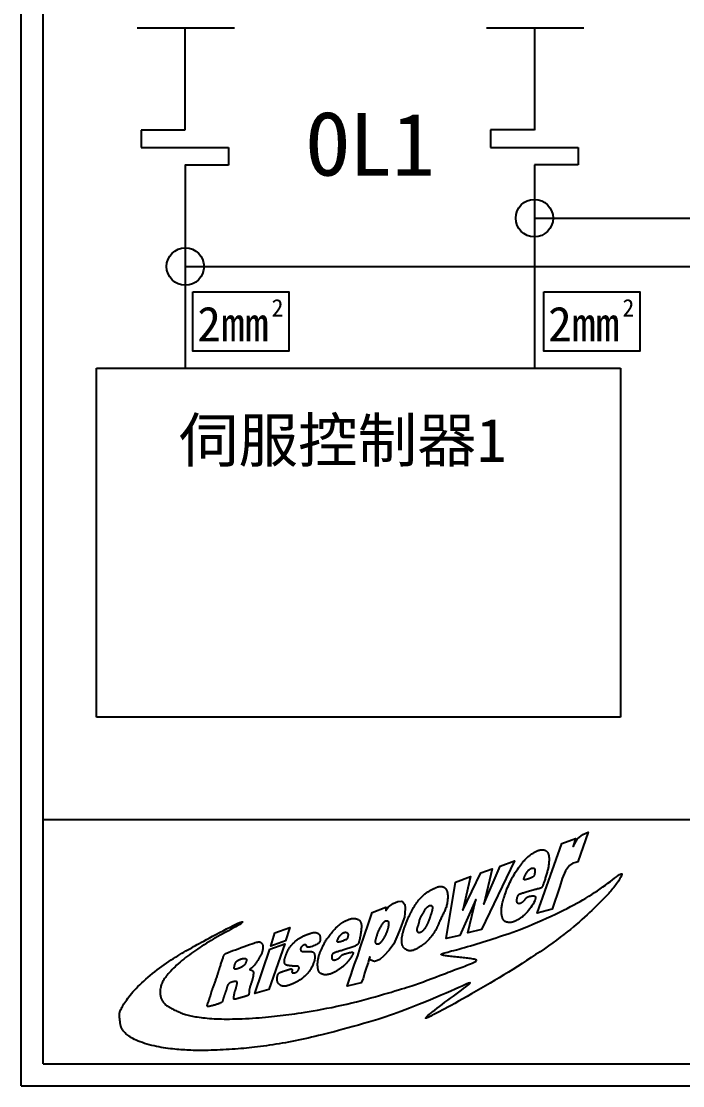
# Model space of a CAD drawing. Extents: x 10 to 297, y 3 to 207.
# Drawn here: x 10 to 47.9, y 3 to 64 of the extents above; entities that cross this region are included whole.
import ezdxf

# ---------------------------------------------------------------- set-up
doc = ezdxf.new("R2010")
doc.units = 0
doc.layers.get('0').update_dxf_attribs({"linetype": 'CONTINUOUS'})
for name, color, linetype in [('圖框層', 7, 'CONTINUOUS'), ('標尺寸層', 3, 'CONTINUOUS'), ('輪廓線層', 7, 'CONTINUOUS')]:
    doc.layers.add(name, color=color, linetype=linetype)
doc.styles.add('CNS', font='romanc.shx', dxfattribs={"bigfont": 'chineset.shx'})
doc.styles.add('STSL', font='KAIU.TTF')

msp = doc.modelspace()

# ---------------------------------------------------------------- linework, layer by layer
for p, q in [((19.371, 63.606), (19.371, 57.745)), ((39.371, 63.606), (39.371, 57.745)), ((19.372, 55.745), (19.376, 44.115)), ((39.372, 55.752), (39.376, 44.115))]:
    msp.add_line(p, q)
for centre in [(39.374, 52.701), (19.389, 49.93)]:
    msp.add_circle(centre, 1.071)
at = {"layer": '圖框層', "color": 7}
for p, q in [((10, 3), (10, 206.969)), ((11.25, 4.25), (11.25, 205.719)), ((11.25, 18.25), (295.75, 18.25)), ((11.25, 4.25), (295.75, 4.25)), ((10, 3), (297, 3))]:
    msp.add_line(p, q, dxfattribs=at)
at = {"layer": '標尺寸層', "color": 7}
for p, q in [((16.642, 63.606), (22.21, 63.606)), ((19.371, 63.606), (19.371, 57.745)), ((36.642, 63.606), (42.21, 63.606)), ((19.371, 57.745), (16.871, 57.745)), ((16.871, 57.745), (16.871, 56.745)), ((39.371, 57.752), (36.871, 57.752)), ((36.871, 57.752), (36.871, 56.752)), ((16.871, 56.745), (21.871, 56.745)), ((21.871, 56.745), (21.871, 55.745)), ((36.871, 56.752), (41.871, 56.752)), ((41.871, 56.752), (41.871, 55.752)), ((21.871, 55.745), (19.371, 55.745)), ((41.871, 55.752), (39.371, 55.752)), ((39.374, 52.701), (108.589, 52.701)), ((19.374, 49.93), (88.277, 49.93)), ((14.312, 44.115), (44.312, 44.115)), ((14.312, 24.115), (14.312, 44.115)), ((44.312, 44.115), (44.312, 24.115)), ((44.312, 24.115), (14.312, 24.115))]:
    msp.add_line(p, q, dxfattribs=at)
for points in [[(19.828, 48.482), (25.321, 48.482), (25.321, 45.083), (19.828, 45.083)], [(39.913, 48.482), (45.405, 48.482), (45.405, 45.083), (39.913, 45.083)]]:
    msp.add_lwpolyline(points, close=True, dxfattribs=at)
at = {"layer": '輪廓線層', "color": 116}
for points in [[(41.158, 15.302), (40.971, 14.869), (40.823, 14.406), (40.389, 13.106), (39.531, 12.879), (40.941, 16.868), (41.73, 17.154), (41.601, 16.701), (41.848, 17.134), (42.144, 17.39), (42.459, 17.528), (41.868, 15.834), (41.739, 15.785), (41.582, 15.755), (41.375, 15.617)], [(39.949, 14.733), (39.934, 14.685), (39.919, 14.64), (39.905, 14.597), (39.892, 14.558), (39.88, 14.522), (39.867, 14.488), (39.855, 14.459), (39.844, 14.432), (39.832, 14.408), (39.82, 14.388), (39.807, 14.37), (39.793, 14.354), (39.778, 14.341), (39.761, 14.329), (39.742, 14.319), (39.72, 14.31), (39.695, 14.302), (39.666, 14.294), (39.635, 14.286), (39.599, 14.278), (39.56, 14.27), (39.516, 14.26), (39.468, 14.249), (39.415, 14.236), (39.357, 14.22), (39.295, 14.203), (39.231, 14.185), (39.165, 14.166), (39.098, 14.146), (39.032, 14.126), (38.968, 14.107), (38.907, 14.088), (38.849, 14.071), (38.796, 14.055), (38.746, 14.04), (38.701, 14.026), (38.659, 14.014), (38.622, 14.002), (38.588, 13.991), (38.559, 13.98), (38.533, 13.971), (38.51, 13.961), (38.491, 13.952), (38.474, 13.941), (38.46, 13.93), (38.447, 13.918), (38.435, 13.903), (38.424, 13.887), (38.414, 13.868), (38.404, 13.847), (38.395, 13.824), (38.386, 13.8), (38.378, 13.776), (38.371, 13.751), (38.365, 13.726), (38.36, 13.701), (38.356, 13.678), (38.353, 13.655), (38.351, 13.634), (38.351, 13.613), (38.351, 13.594), (38.353, 13.576), (38.355, 13.558), (38.359, 13.542), (38.364, 13.527), (38.37, 13.513), (38.377, 13.5), (38.385, 13.489), (38.395, 13.478), (38.406, 13.469), (38.418, 13.462), (38.431, 13.456), (38.446, 13.452), (38.463, 13.449), (38.48, 13.448), (38.498, 13.448), (38.517, 13.449), (38.536, 13.453), (38.556, 13.457), (38.575, 13.463), (38.595, 13.47), (38.615, 13.479), (38.634, 13.489), (38.654, 13.5), (38.673, 13.512), (38.692, 13.526), (38.711, 13.541), (38.731, 13.557), (38.75, 13.574), (38.769, 13.592), (38.787, 13.61), (38.805, 13.629), (38.822, 13.649), (38.838, 13.668), (38.853, 13.687), (38.866, 13.705), (38.879, 13.723), (38.891, 13.74), (38.905, 13.756), (38.922, 13.772), (38.943, 13.788), (38.97, 13.804), (39.005, 13.82), (39.049, 13.837), (39.102, 13.853), (39.163, 13.868), (39.225, 13.878), (39.287, 13.883), (39.344, 13.879), (39.392, 13.865), (39.427, 13.839), (39.446, 13.797), (39.445, 13.739), (39.427, 13.668), (39.394, 13.586), (39.349, 13.496), (39.295, 13.402), (39.234, 13.306), (39.17, 13.213), (39.105, 13.124), (39.041, 13.043), (38.98, 12.97), (38.92, 12.904), (38.864, 12.844), (38.809, 12.791), (38.757, 12.743), (38.708, 12.7), (38.661, 12.663), (38.617, 12.629), (38.576, 12.6), (38.537, 12.573), (38.501, 12.55), (38.466, 12.529), (38.433, 12.51), (38.401, 12.493), (38.371, 12.477), (38.342, 12.462), (38.313, 12.448), (38.286, 12.434), (38.259, 12.421), (38.234, 12.41), (38.208, 12.399), (38.184, 12.389), (38.16, 12.38), (38.136, 12.373), (38.113, 12.366), (38.09, 12.36), (38.066, 12.356), (38.042, 12.352), (38.017, 12.35), (37.991, 12.349), (37.964, 12.349), (37.935, 12.35), (37.906, 12.353), (37.875, 12.356), (37.845, 12.361), (37.815, 12.367), (37.785, 12.374), (37.757, 12.383), (37.731, 12.392), (37.707, 12.404), (37.685, 12.417), (37.665, 12.431), (37.646, 12.447), (37.629, 12.466), (37.613, 12.487), (37.598, 12.51), (37.584, 12.536), (37.57, 12.564), (37.557, 12.595), (37.545, 12.628), (37.533, 12.664), (37.523, 12.701), (37.513, 12.74), (37.505, 12.781), (37.498, 12.822), (37.492, 12.865), (37.488, 12.909), (37.486, 12.954), (37.485, 13), (37.485, 13.048), (37.487, 13.097), (37.491, 13.147), (37.497, 13.199), (37.504, 13.253), (37.513, 13.309), (37.524, 13.367), (37.537, 13.428), (37.552, 13.492), (37.57, 13.561), (37.59, 13.633), (37.613, 13.71), (37.638, 13.792), (37.666, 13.879), (37.697, 13.969), (37.73, 14.062), (37.765, 14.157), (37.802, 14.254), (37.842, 14.353), (37.883, 14.451), (37.926, 14.55), (37.971, 14.648), (38.018, 14.745), (38.067, 14.842), (38.118, 14.938), (38.171, 15.032), (38.226, 15.125), (38.282, 15.217), (38.341, 15.307), (38.401, 15.395), (38.461, 15.479), (38.521, 15.56), (38.58, 15.638), (38.637, 15.71), (38.691, 15.777), (38.741, 15.838), (38.788, 15.892), (38.831, 15.941), (38.871, 15.985), (38.909, 16.025), (38.946, 16.061), (38.982, 16.094), (39.019, 16.126), (39.056, 16.157), (39.095, 16.187), (39.135, 16.217), (39.176, 16.247), (39.218, 16.275), (39.259, 16.303), (39.301, 16.329), (39.342, 16.354), (39.383, 16.378), (39.422, 16.399), (39.461, 16.419), (39.498, 16.437), (39.534, 16.454), (39.57, 16.468), (39.604, 16.481), (39.638, 16.491), (39.671, 16.5), (39.703, 16.507), (39.734, 16.513), (39.765, 16.516), (39.795, 16.518), (39.823, 16.519), (39.851, 16.518), (39.878, 16.516), (39.903, 16.512), (39.927, 16.508), (39.95, 16.502), (39.973, 16.495), (39.994, 16.486), (40.014, 16.476), (40.033, 16.465), (40.051, 16.451), (40.069, 16.436), (40.086, 16.419), (40.103, 16.401), (40.118, 16.38), (40.133, 16.358), (40.146, 16.335), (40.159, 16.309), (40.17, 16.283), (40.18, 16.254), (40.188, 16.225), (40.195, 16.194), (40.201, 16.161), (40.205, 16.127), (40.209, 16.092), (40.211, 16.054), (40.213, 16.014), (40.213, 15.973), (40.213, 15.929), (40.211, 15.884), (40.209, 15.837), (40.206, 15.789), (40.202, 15.74), (40.196, 15.69), (40.19, 15.64), (40.183, 15.59), (40.174, 15.54), (40.164, 15.49), (40.154, 15.439), (40.142, 15.388), (40.129, 15.337), (40.115, 15.284), (40.101, 15.231), (40.085, 15.176), (40.069, 15.12), (40.052, 15.063), (40.034, 15.006), (40.017, 14.949), (39.999, 14.893), (39.982, 14.837), (39.965, 14.784)], [(35.112, 11.613), (34.331, 11.442), (34.855, 14.67), (35.722, 14.98), (35.272, 13.056), (36.299, 15.204), (36.962, 15.418), (36.481, 13.398), (37.422, 15.579), (38.235, 15.878), (36.353, 11.955), (35.572, 11.763), (36.021, 13.665)], [(39.279, 14.949), (39.258, 14.938), (39.236, 14.927), (39.212, 14.917), (39.187, 14.907), (39.161, 14.897), (39.135, 14.887), (39.108, 14.877), (39.082, 14.868), (39.056, 14.858), (39.031, 14.849), (39.007, 14.841), (38.983, 14.832), (38.96, 14.824), (38.937, 14.817), (38.914, 14.811), (38.892, 14.806), (38.871, 14.802), (38.85, 14.8), (38.831, 14.799), (38.814, 14.801), (38.799, 14.805), (38.787, 14.812), (38.778, 14.822), (38.773, 14.835), (38.772, 14.852), (38.774, 14.873), (38.78, 14.896), (38.789, 14.922), (38.8, 14.95), (38.812, 14.979), (38.826, 15.008), (38.841, 15.038), (38.856, 15.068), (38.871, 15.098), (38.887, 15.127), (38.903, 15.156), (38.92, 15.184), (38.938, 15.212), (38.957, 15.239), (38.977, 15.265), (38.998, 15.291), (39.019, 15.315), (39.042, 15.339), (39.064, 15.361), (39.087, 15.381), (39.11, 15.399), (39.132, 15.416), (39.154, 15.43), (39.175, 15.442), (39.195, 15.452), (39.214, 15.459), (39.233, 15.465), (39.251, 15.469), (39.268, 15.471), (39.284, 15.471), (39.3, 15.471), (39.315, 15.469), (39.328, 15.465), (39.341, 15.461), (39.353, 15.456), (39.364, 15.449), (39.373, 15.442), (39.381, 15.434), (39.388, 15.425), (39.393, 15.415), (39.397, 15.404), (39.4, 15.392), (39.402, 15.378), (39.402, 15.363), (39.402, 15.345), (39.402, 15.325), (39.4, 15.302), (39.399, 15.277), (39.397, 15.25), (39.394, 15.221), (39.391, 15.191), (39.388, 15.162), (39.383, 15.133), (39.378, 15.105), (39.372, 15.079), (39.365, 15.057), (39.358, 15.036), (39.349, 15.018), (39.338, 15.002), (39.326, 14.987), (39.312, 14.973), (39.297, 14.961)], [(32.25, 10.728), (32.218, 10.73), (32.188, 10.734), (32.158, 10.741), (32.13, 10.749), (32.103, 10.759), (32.077, 10.771), (32.052, 10.784), (32.028, 10.798), (32.004, 10.813), (31.982, 10.829), (31.96, 10.846), (31.939, 10.864), (31.919, 10.883), (31.9, 10.902), (31.883, 10.923), (31.867, 10.945), (31.853, 10.967), (31.84, 10.991), (31.828, 11.016), (31.818, 11.041), (31.809, 11.068), (31.802, 11.095), (31.795, 11.124), (31.789, 11.153), (31.785, 11.184), (31.781, 11.215), (31.779, 11.247), (31.778, 11.28), (31.777, 11.314), (31.778, 11.349), (31.78, 11.384), (31.783, 11.421), (31.788, 11.457), (31.793, 11.495), (31.8, 11.533), (31.807, 11.572), (31.815, 11.611), (31.824, 11.652), (31.833, 11.692), (31.843, 11.733), (31.853, 11.775), (31.864, 11.817), (31.875, 11.859), (31.886, 11.901), (31.898, 11.942), (31.91, 11.983), (31.922, 12.022), (31.935, 12.06), (31.948, 12.097), (31.962, 12.132), (31.975, 12.168), (31.99, 12.203), (32.005, 12.24), (32.021, 12.278), (32.037, 12.318), (32.055, 12.361), (32.073, 12.407), (32.093, 12.457), (32.114, 12.511), (32.137, 12.567), (32.162, 12.628), (32.19, 12.691), (32.22, 12.758), (32.254, 12.827), (32.29, 12.9), (32.33, 12.975), (32.372, 13.052), (32.416, 13.129), (32.462, 13.207), (32.509, 13.283), (32.557, 13.357), (32.605, 13.428), (32.653, 13.496), (32.701, 13.56), (32.749, 13.621), (32.797, 13.679), (32.844, 13.733), (32.89, 13.783), (32.935, 13.83), (32.979, 13.874), (33.021, 13.915), (33.063, 13.952), (33.104, 13.987), (33.145, 14.019), (33.185, 14.049), (33.225, 14.078), (33.265, 14.104), (33.306, 14.13), (33.348, 14.154), (33.389, 14.177), (33.431, 14.199), (33.471, 14.22), (33.51, 14.239), (33.548, 14.258), (33.583, 14.275), (33.615, 14.291), (33.644, 14.306), (33.671, 14.319), (33.695, 14.331), (33.718, 14.343), (33.74, 14.353), (33.762, 14.363), (33.785, 14.371), (33.808, 14.379), (33.833, 14.387), (33.859, 14.394), (33.885, 14.4), (33.913, 14.405), (33.941, 14.409), (33.969, 14.412), (33.997, 14.414), (34.024, 14.414), (34.051, 14.413), (34.077, 14.411), (34.102, 14.406), (34.126, 14.4), (34.15, 14.392), (34.174, 14.381), (34.197, 14.369), (34.22, 14.353), (34.243, 14.335), (34.266, 14.315), (34.287, 14.291), (34.308, 14.265), (34.327, 14.237), (34.345, 14.205), (34.361, 14.171), (34.375, 14.134), (34.387, 14.094), (34.396, 14.051), (34.403, 14.006), (34.409, 13.958), (34.412, 13.908), (34.413, 13.856), (34.413, 13.802), (34.411, 13.745), (34.408, 13.687), (34.402, 13.627), (34.395, 13.566), (34.387, 13.505), (34.376, 13.444), (34.364, 13.383), (34.349, 13.322), (34.333, 13.263), (34.314, 13.206), (34.293, 13.149), (34.271, 13.094), (34.248, 13.04), (34.224, 12.987), (34.199, 12.934), (34.173, 12.881), (34.148, 12.829), (34.122, 12.776), (34.097, 12.723), (34.072, 12.669), (34.046, 12.614), (34.02, 12.558), (33.994, 12.5), (33.967, 12.44), (33.94, 12.378), (33.911, 12.314), (33.882, 12.247), (33.851, 12.179), (33.818, 12.109), (33.783, 12.038), (33.746, 11.966), (33.706, 11.893), (33.663, 11.82), (33.618, 11.747), (33.569, 11.675), (33.518, 11.603), (33.465, 11.534), (33.41, 11.466), (33.355, 11.402), (33.299, 11.341), (33.243, 11.285), (33.187, 11.233), (33.132, 11.186), (33.078, 11.142), (33.025, 11.103), (32.974, 11.066), (32.925, 11.033), (32.878, 11.001), (32.833, 10.972), (32.791, 10.944), (32.751, 10.918), (32.713, 10.893), (32.677, 10.87), (32.641, 10.849), (32.606, 10.829), (32.571, 10.811), (32.536, 10.794), (32.5, 10.779), (32.464, 10.765), (32.427, 10.754), (32.39, 10.744), (32.354, 10.737), (32.318, 10.731), (32.284, 10.728)], [(31.328, 11.136), (31.061, 10.757), (30.746, 10.445), (30.524, 10.238), (30.399, 10.168), (30.222, 10.119), (30.098, 10.157), (29.974, 10.202), (29.959, 10.326), (29.944, 10.386), (29.891, 10.232), (29.861, 10.041), (29.756, 9.785), (29.643, 9.44), (29.564, 9.128), (29.495, 8.982), (29.45, 8.885), (29.138, 8.817), (28.657, 8.712), (28.766, 9.039), (28.905, 9.426), (28.935, 9.553), (29.075, 9.954), (29.263, 10.45), (29.398, 10.897), (29.654, 11.618), (29.884, 12.29), (30.095, 12.927), (30.862, 13.235), (30.862, 13.036), (30.994, 13.224), (31.284, 13.438), (31.547, 13.554), (31.757, 13.569), (31.866, 13.491), (31.96, 13.382), (31.972, 13.164), (31.96, 12.886), (31.934, 12.664), (31.844, 12.409), (31.742, 12.134), (31.644, 11.898), (31.501, 11.523)], [(32.957, 12.795), (32.978, 12.832), (32.998, 12.869), (33.019, 12.907), (33.039, 12.945), (33.06, 12.983), (33.08, 13.02), (33.101, 13.056), (33.123, 13.09), (33.145, 13.123), (33.167, 13.154), (33.19, 13.183), (33.213, 13.21), (33.236, 13.234), (33.26, 13.256), (33.284, 13.275), (33.307, 13.291), (33.331, 13.303), (33.355, 13.313), (33.378, 13.32), (33.401, 13.324), (33.422, 13.325), (33.442, 13.324), (33.46, 13.321), (33.477, 13.315), (33.491, 13.307), (33.503, 13.297), (33.513, 13.286), (33.522, 13.272), (33.528, 13.257), (33.533, 13.24), (33.536, 13.222), (33.538, 13.202), (33.538, 13.181), (33.537, 13.159), (33.535, 13.135), (33.531, 13.11), (33.527, 13.084), (33.521, 13.057), (33.514, 13.029), (33.506, 12.999), (33.498, 12.969), (33.488, 12.938), (33.478, 12.905), (33.467, 12.873), (33.456, 12.84), (33.445, 12.807), (33.434, 12.773), (33.424, 12.74), (33.413, 12.707), (33.403, 12.675), (33.393, 12.643), (33.383, 12.61), (33.373, 12.579), (33.362, 12.547), (33.351, 12.515), (33.339, 12.483), (33.327, 12.451), (33.314, 12.42), (33.3, 12.388), (33.286, 12.357), (33.272, 12.327), (33.257, 12.296), (33.243, 12.267), (33.228, 12.238), (33.214, 12.209), (33.2, 12.182), (33.186, 12.155), (33.172, 12.129), (33.158, 12.104), (33.145, 12.081), (33.131, 12.058), (33.117, 12.036), (33.104, 12.016), (33.09, 11.996), (33.076, 11.977), (33.062, 11.959), (33.048, 11.942), (33.034, 11.925), (33.019, 11.909), (33.004, 11.893), (32.989, 11.877), (32.974, 11.862), (32.958, 11.847), (32.941, 11.833), (32.925, 11.82), (32.908, 11.808), (32.89, 11.797), (32.873, 11.787), (32.855, 11.779), (32.837, 11.773), (32.82, 11.768), (32.802, 11.765), (32.786, 11.764), (32.77, 11.764), (32.755, 11.767), (32.741, 11.771), (32.729, 11.777), (32.718, 11.785), (32.708, 11.795), (32.699, 11.806), (32.691, 11.819), (32.685, 11.833), (32.679, 11.848), (32.674, 11.864), (32.67, 11.88), (32.667, 11.898), (32.665, 11.917), (32.664, 11.937), (32.665, 11.959), (32.667, 11.982), (32.672, 12.008), (32.678, 12.035), (32.687, 12.064), (32.697, 12.095), (32.708, 12.127), (32.721, 12.16), (32.733, 12.194), (32.745, 12.227), (32.755, 12.26), (32.765, 12.293), (32.772, 12.324), (32.778, 12.354), (32.783, 12.383), (32.788, 12.412), (32.793, 12.441), (32.799, 12.47), (32.806, 12.499), (32.816, 12.528), (32.828, 12.559), (32.842, 12.59), (32.859, 12.622), (32.877, 12.655), (32.896, 12.688), (32.916, 12.723), (32.937, 12.758)], [(27.771, 10.367), (27.772, 10.349), (27.772, 10.332), (27.774, 10.316), (27.776, 10.3), (27.78, 10.286), (27.784, 10.273), (27.79, 10.26), (27.797, 10.249), (27.805, 10.239), (27.816, 10.229), (27.827, 10.221), (27.84, 10.214), (27.854, 10.208), (27.869, 10.204), (27.885, 10.201), (27.903, 10.2), (27.921, 10.2), (27.94, 10.202), (27.96, 10.206), (27.981, 10.211), (28.002, 10.217), (28.023, 10.224), (28.045, 10.232), (28.067, 10.242), (28.088, 10.252), (28.11, 10.264), (28.131, 10.276), (28.152, 10.289), (28.173, 10.303), (28.192, 10.317), (28.211, 10.332), (28.228, 10.348), (28.245, 10.364), (28.26, 10.38), (28.274, 10.396), (28.288, 10.411), (28.3, 10.426), (28.312, 10.441), (28.323, 10.454), (28.333, 10.466), (28.343, 10.477), (28.354, 10.486), (28.366, 10.496), (28.382, 10.504), (28.402, 10.514), (28.428, 10.524), (28.46, 10.535), (28.501, 10.549), (28.55, 10.564), (28.605, 10.581), (28.665, 10.598), (28.727, 10.614), (28.787, 10.628), (28.844, 10.64), (28.895, 10.648), (28.937, 10.651), (28.968, 10.649), (28.989, 10.641), (29.001, 10.629), (29.006, 10.614), (29.005, 10.595), (28.998, 10.573), (28.988, 10.55), (28.975, 10.526), (28.961, 10.5), (28.946, 10.475), (28.93, 10.449), (28.913, 10.423), (28.896, 10.396), (28.878, 10.37), (28.86, 10.343), (28.841, 10.316), (28.823, 10.29), (28.804, 10.263), (28.786, 10.237), (28.767, 10.21), (28.747, 10.183), (28.726, 10.156), (28.705, 10.129), (28.683, 10.101), (28.66, 10.073), (28.636, 10.045), (28.61, 10.016), (28.584, 9.987), (28.556, 9.959), (28.527, 9.93), (28.498, 9.902), (28.467, 9.874), (28.435, 9.846), (28.402, 9.819), (28.368, 9.792), (28.333, 9.765), (28.296, 9.738), (28.259, 9.712), (28.221, 9.685), (28.182, 9.659), (28.142, 9.632), (28.101, 9.606), (28.06, 9.58), (28.019, 9.554), (27.978, 9.53), (27.937, 9.507), (27.898, 9.486), (27.86, 9.467), (27.823, 9.45), (27.787, 9.434), (27.753, 9.421), (27.72, 9.409), (27.688, 9.399), (27.656, 9.39), (27.624, 9.382), (27.593, 9.375), (27.562, 9.369), (27.532, 9.364), (27.501, 9.36), (27.47, 9.357), (27.438, 9.355), (27.407, 9.355), (27.375, 9.356), (27.343, 9.36), (27.311, 9.365), (27.278, 9.372), (27.246, 9.381), (27.215, 9.392), (27.185, 9.405), (27.157, 9.419), (27.131, 9.435), (27.107, 9.452), (27.086, 9.47), (27.068, 9.49), (27.052, 9.511), (27.039, 9.534), (27.027, 9.557), (27.017, 9.581), (27.008, 9.607), (27, 9.633), (26.993, 9.66), (26.987, 9.688), (26.981, 9.717), (26.977, 9.747), (26.973, 9.778), (26.969, 9.81), (26.967, 9.844), (26.965, 9.879), (26.964, 9.916), (26.964, 9.955), (26.965, 9.995), (26.967, 10.036), (26.97, 10.078), (26.975, 10.121), (26.98, 10.166), (26.987, 10.211), (26.996, 10.256), (27.006, 10.302), (27.017, 10.348), (27.029, 10.394), (27.042, 10.44), (27.056, 10.484), (27.07, 10.528), (27.084, 10.571), (27.098, 10.612), (27.113, 10.652), (27.128, 10.691), (27.144, 10.73), (27.16, 10.77), (27.178, 10.81), (27.196, 10.85), (27.215, 10.893), (27.236, 10.937), (27.258, 10.982), (27.281, 11.029), (27.305, 11.076), (27.33, 11.124), (27.355, 11.172), (27.382, 11.22), (27.408, 11.267), (27.436, 11.313), (27.464, 11.359), (27.494, 11.405), (27.525, 11.452), (27.56, 11.5), (27.597, 11.551), (27.637, 11.604), (27.682, 11.66), (27.731, 11.719), (27.783, 11.782), (27.839, 11.846), (27.896, 11.91), (27.956, 11.975), (28.016, 12.037), (28.077, 12.097), (28.136, 12.152), (28.195, 12.204), (28.252, 12.25), (28.308, 12.293), (28.362, 12.331), (28.415, 12.365), (28.465, 12.396), (28.514, 12.424), (28.561, 12.449), (28.606, 12.471), (28.649, 12.491), (28.69, 12.508), (28.729, 12.524), (28.767, 12.537), (28.803, 12.548), (28.839, 12.557), (28.873, 12.565), (28.906, 12.571), (28.938, 12.576), (28.969, 12.579), (28.999, 12.581), (29.029, 12.582), (29.058, 12.581), (29.085, 12.58), (29.112, 12.577), (29.139, 12.573), (29.164, 12.568), (29.188, 12.562), (29.212, 12.555), (29.234, 12.548), (29.256, 12.54), (29.276, 12.531), (29.295, 12.522), (29.313, 12.513), (29.329, 12.503), (29.344, 12.492), (29.359, 12.48), (29.372, 12.467), (29.385, 12.452), (29.397, 12.436), (29.408, 12.417), (29.418, 12.397), (29.428, 12.374), (29.437, 12.349), (29.446, 12.323), (29.453, 12.296), (29.459, 12.267), (29.464, 12.238), (29.468, 12.208), (29.471, 12.178), (29.472, 12.147), (29.472, 12.116), (29.47, 12.084), (29.468, 12.05), (29.465, 12.016), (29.462, 11.98), (29.458, 11.943), (29.453, 11.905), (29.448, 11.865), (29.443, 11.824), (29.437, 11.782), (29.431, 11.74), (29.425, 11.698), (29.418, 11.656), (29.411, 11.614), (29.404, 11.574), (29.397, 11.534), (29.389, 11.495), (29.381, 11.457), (29.373, 11.419), (29.365, 11.382), (29.356, 11.346), (29.347, 11.31), (29.338, 11.274), (29.327, 11.24), (29.315, 11.205), (29.299, 11.172), (29.281, 11.14), (29.257, 11.109), (29.229, 11.08), (29.195, 11.052), (29.154, 11.026), (29.108, 11.001), (29.056, 10.978), (29.001, 10.956), (28.943, 10.935), (28.883, 10.914), (28.822, 10.895), (28.761, 10.875), (28.701, 10.856), (28.642, 10.837), (28.584, 10.819), (28.527, 10.801), (28.47, 10.783), (28.415, 10.766), (28.362, 10.75), (28.309, 10.734), (28.257, 10.718), (28.207, 10.703), (28.158, 10.689), (28.112, 10.676), (28.068, 10.662), (28.027, 10.65), (27.989, 10.637), (27.955, 10.625), (27.925, 10.614), (27.898, 10.602), (27.875, 10.591), (27.855, 10.579), (27.837, 10.566), (27.823, 10.552), (27.81, 10.538), (27.8, 10.522), (27.792, 10.505), (27.786, 10.486), (27.78, 10.467), (27.777, 10.447), (27.774, 10.427), (27.772, 10.406), (27.772, 10.387)], [(30.92, 12.453), (30.934, 12.453), (30.947, 12.451), (30.959, 12.448), (30.97, 12.443), (30.98, 12.436), (30.988, 12.428), (30.996, 12.419), (31.002, 12.408), (31.008, 12.397), (31.013, 12.383), (31.017, 12.369), (31.02, 12.354), (31.022, 12.337), (31.024, 12.32), (31.025, 12.302), (31.025, 12.283), (31.025, 12.263), (31.024, 12.242), (31.022, 12.221), (31.02, 12.198), (31.017, 12.175), (31.014, 12.151), (31.01, 12.126), (31.006, 12.1), (31.001, 12.074), (30.995, 12.046), (30.989, 12.018), (30.982, 11.988), (30.974, 11.959), (30.965, 11.928), (30.955, 11.897), (30.944, 11.866), (30.932, 11.834), (30.919, 11.802), (30.905, 11.769), (30.891, 11.737), (30.876, 11.704), (30.86, 11.672), (30.844, 11.64), (30.829, 11.608), (30.813, 11.576), (30.797, 11.545), (30.782, 11.515), (30.766, 11.486), (30.751, 11.457), (30.736, 11.43), (30.722, 11.405), (30.707, 11.38), (30.693, 11.358), (30.679, 11.336), (30.665, 11.317), (30.652, 11.298), (30.638, 11.28), (30.625, 11.263), (30.611, 11.247), (30.598, 11.231), (30.585, 11.215), (30.571, 11.2), (30.558, 11.186), (30.544, 11.172), (30.53, 11.159), (30.516, 11.147), (30.502, 11.136), (30.488, 11.127), (30.474, 11.119), (30.46, 11.112), (30.446, 11.107), (30.432, 11.104), (30.418, 11.101), (30.404, 11.101), (30.39, 11.101), (30.377, 11.103), (30.364, 11.106), (30.351, 11.111), (30.34, 11.117), (30.328, 11.125), (30.318, 11.134), (30.309, 11.145), (30.301, 11.158), (30.294, 11.173), (30.289, 11.19), (30.285, 11.208), (30.282, 11.228), (30.281, 11.249), (30.281, 11.272), (30.282, 11.295), (30.285, 11.319), (30.289, 11.343), (30.294, 11.368), (30.3, 11.393), (30.307, 11.419), (30.314, 11.444), (30.322, 11.47), (30.331, 11.496), (30.34, 11.522), (30.348, 11.548), (30.356, 11.575), (30.365, 11.601), (30.373, 11.628), (30.381, 11.655), (30.39, 11.682), (30.399, 11.71), (30.409, 11.738), (30.419, 11.767), (30.431, 11.796), (30.443, 11.825), (30.455, 11.855), (30.469, 11.886), (30.483, 11.916), (30.498, 11.947), (30.513, 11.977), (30.529, 12.008), (30.545, 12.038), (30.561, 12.068), (30.578, 12.098), (30.595, 12.127), (30.612, 12.156), (30.628, 12.184), (30.645, 12.211), (30.661, 12.237), (30.676, 12.262), (30.691, 12.285), (30.706, 12.307), (30.721, 12.328), (30.736, 12.348), (30.752, 12.365), (30.767, 12.382), (30.784, 12.397), (30.801, 12.41), (30.818, 12.421), (30.836, 12.43), (30.854, 12.438), (30.871, 12.445), (30.888, 12.449), (30.905, 12.452)], [(24.517, 11.763), (25.377, 12.066), (25.123, 11.294), (24.282, 11.001)], [(26.048, 10.962), (26.037, 10.948), (26.028, 10.935), (26.019, 10.921), (26.011, 10.907), (26.004, 10.893), (25.998, 10.88), (25.993, 10.866), (25.989, 10.852), (25.986, 10.839), (25.985, 10.826), (25.984, 10.813), (25.985, 10.8), (25.987, 10.788), (25.99, 10.776), (25.994, 10.764), (25.999, 10.753), (26.005, 10.742), (26.012, 10.732), (26.021, 10.723), (26.033, 10.715), (26.047, 10.708), (26.065, 10.702), (26.086, 10.697), (26.111, 10.693), (26.141, 10.691), (26.175, 10.69), (26.212, 10.69), (26.252, 10.69), (26.292, 10.691), (26.334, 10.693), (26.375, 10.694), (26.416, 10.694), (26.455, 10.694), (26.492, 10.693), (26.527, 10.691), (26.56, 10.689), (26.591, 10.685), (26.619, 10.681), (26.644, 10.676), (26.666, 10.67), (26.686, 10.663), (26.703, 10.655), (26.717, 10.646), (26.729, 10.636), (26.74, 10.625), (26.749, 10.613), (26.756, 10.599), (26.763, 10.584), (26.77, 10.568), (26.776, 10.551), (26.781, 10.533), (26.786, 10.515), (26.79, 10.495), (26.793, 10.476), (26.796, 10.456), (26.798, 10.437), (26.8, 10.417), (26.801, 10.399), (26.802, 10.38), (26.802, 10.362), (26.801, 10.345), (26.801, 10.329), (26.8, 10.314), (26.799, 10.3), (26.799, 10.287), (26.798, 10.274), (26.796, 10.262), (26.794, 10.248), (26.791, 10.233), (26.787, 10.216), (26.782, 10.196), (26.776, 10.172), (26.767, 10.144), (26.757, 10.113), (26.746, 10.078), (26.733, 10.041), (26.718, 10.001), (26.702, 9.96), (26.685, 9.917), (26.666, 9.874), (26.645, 9.83), (26.624, 9.786), (26.601, 9.743), (26.576, 9.699), (26.55, 9.656), (26.522, 9.613), (26.493, 9.57), (26.462, 9.529), (26.429, 9.488), (26.395, 9.448), (26.359, 9.409), (26.323, 9.37), (26.286, 9.333), (26.247, 9.297), (26.209, 9.262), (26.17, 9.228), (26.131, 9.195), (26.091, 9.163), (26.052, 9.132), (26.013, 9.103), (25.973, 9.075), (25.934, 9.048), (25.895, 9.022), (25.856, 8.998), (25.817, 8.975), (25.778, 8.953), (25.74, 8.933), (25.702, 8.913), (25.664, 8.895), (25.627, 8.878), (25.59, 8.861), (25.555, 8.845), (25.52, 8.831), (25.486, 8.816), (25.452, 8.803), (25.419, 8.79), (25.386, 8.778), (25.354, 8.766), (25.323, 8.755), (25.292, 8.745), (25.261, 8.735), (25.23, 8.726), (25.199, 8.718), (25.17, 8.711), (25.14, 8.705), (25.111, 8.701), (25.083, 8.698), (25.055, 8.696), (25.028, 8.697), (25.001, 8.699), (24.976, 8.702), (24.951, 8.707), (24.926, 8.714), (24.903, 8.722), (24.88, 8.731), (24.858, 8.742), (24.836, 8.754), (24.816, 8.767), (24.796, 8.781), (24.778, 8.796), (24.76, 8.811), (24.744, 8.828), (24.729, 8.845), (24.716, 8.862), (24.703, 8.881), (24.692, 8.899), (24.683, 8.918), (24.675, 8.938), (24.667, 8.959), (24.662, 8.98), (24.657, 9.002), (24.653, 9.025), (24.65, 9.049), (24.648, 9.074), (24.648, 9.099), (24.647, 9.123), (24.648, 9.148), (24.649, 9.173), (24.651, 9.196), (24.654, 9.219), (24.656, 9.241), (24.66, 9.262), (24.664, 9.281), (24.668, 9.3), (24.673, 9.317), (24.679, 9.334), (24.685, 9.351), (24.691, 9.366), (24.698, 9.381), (24.706, 9.395), (24.715, 9.409), (24.725, 9.423), (24.737, 9.435), (24.75, 9.448), (24.764, 9.46), (24.781, 9.471), (24.8, 9.482), (24.821, 9.492), (24.843, 9.503), (24.867, 9.512), (24.892, 9.522), (24.918, 9.531), (24.944, 9.54), (24.971, 9.549), (24.998, 9.558), (25.026, 9.566), (25.053, 9.574), (25.08, 9.583), (25.108, 9.591), (25.135, 9.599), (25.162, 9.608), (25.188, 9.616), (25.215, 9.624), (25.241, 9.633), (25.266, 9.641), (25.29, 9.649), (25.314, 9.657), (25.337, 9.664), (25.359, 9.671), (25.38, 9.677), (25.4, 9.682), (25.418, 9.686), (25.434, 9.689), (25.45, 9.691), (25.463, 9.69), (25.474, 9.688), (25.484, 9.683), (25.491, 9.676), (25.496, 9.666), (25.5, 9.654), (25.502, 9.64), (25.502, 9.625), (25.502, 9.609), (25.5, 9.592), (25.499, 9.576), (25.498, 9.561), (25.497, 9.546), (25.496, 9.533), (25.496, 9.521), (25.497, 9.51), (25.498, 9.5), (25.5, 9.491), (25.503, 9.483), (25.506, 9.477), (25.511, 9.471), (25.517, 9.467), (25.523, 9.463), (25.532, 9.461), (25.542, 9.459), (25.553, 9.459), (25.567, 9.459), (25.583, 9.46), (25.601, 9.463), (25.622, 9.466), (25.643, 9.47), (25.665, 9.476), (25.687, 9.482), (25.708, 9.489), (25.729, 9.497), (25.747, 9.506), (25.764, 9.515), (25.779, 9.526), (25.792, 9.537), (25.803, 9.55), (25.814, 9.562), (25.824, 9.576), (25.833, 9.589), (25.842, 9.604), (25.851, 9.618), (25.86, 9.633), (25.868, 9.648), (25.876, 9.663), (25.883, 9.678), (25.89, 9.693), (25.895, 9.707), (25.899, 9.721), (25.901, 9.735), (25.902, 9.748), (25.902, 9.76), (25.9, 9.772), (25.897, 9.782), (25.892, 9.793), (25.886, 9.802), (25.879, 9.811), (25.87, 9.82), (25.86, 9.827), (25.848, 9.834), (25.835, 9.84), (25.819, 9.845), (25.802, 9.849), (25.782, 9.852), (25.761, 9.854), (25.736, 9.855), (25.71, 9.856), (25.682, 9.856), (25.652, 9.855), (25.621, 9.855), (25.588, 9.855), (25.555, 9.855), (25.521, 9.857), (25.487, 9.859), (25.453, 9.861), (25.419, 9.865), (25.386, 9.869), (25.354, 9.874), (25.323, 9.879), (25.293, 9.884), (25.265, 9.89), (25.239, 9.896), (25.215, 9.902), (25.193, 9.908), (25.173, 9.915), (25.155, 9.923), (25.138, 9.931), (25.124, 9.941), (25.112, 9.951), (25.101, 9.963), (25.092, 9.976), (25.085, 9.991), (25.08, 10.007), (25.075, 10.023), (25.072, 10.042), (25.069, 10.061), (25.068, 10.081), (25.067, 10.103), (25.067, 10.126), (25.068, 10.149), (25.069, 10.173), (25.071, 10.197), (25.073, 10.22), (25.077, 10.244), (25.081, 10.267), (25.085, 10.289), (25.091, 10.31), (25.097, 10.33), (25.103, 10.35), (25.109, 10.369), (25.116, 10.387), (25.122, 10.405), (25.129, 10.422), (25.135, 10.439), (25.142, 10.455), (25.148, 10.472), (25.155, 10.489), (25.162, 10.507), (25.17, 10.526), (25.179, 10.547), (25.188, 10.57), (25.198, 10.596), (25.21, 10.623), (25.222, 10.652), (25.236, 10.683), (25.25, 10.714), (25.266, 10.746), (25.282, 10.778), (25.299, 10.81), (25.318, 10.841), (25.337, 10.871), (25.357, 10.902), (25.379, 10.932), (25.401, 10.962), (25.425, 10.993), (25.451, 11.024), (25.478, 11.056), (25.507, 11.089), (25.537, 11.123), (25.569, 11.157), (25.602, 11.191), (25.636, 11.225), (25.671, 11.258), (25.706, 11.291), (25.743, 11.322), (25.779, 11.352), (25.816, 11.38), (25.853, 11.407), (25.89, 11.432), (25.926, 11.455), (25.962, 11.477), (25.997, 11.498), (26.031, 11.517), (26.064, 11.535), (26.096, 11.551), (26.127, 11.566), (26.158, 11.58), (26.188, 11.593), (26.218, 11.606), (26.248, 11.618), (26.278, 11.63), (26.308, 11.642), (26.339, 11.654), (26.369, 11.666), (26.399, 11.678), (26.429, 11.689), (26.459, 11.7), (26.488, 11.71), (26.516, 11.72), (26.543, 11.729), (26.569, 11.738), (26.595, 11.746), (26.619, 11.753), (26.642, 11.76), (26.664, 11.766), (26.685, 11.771), (26.705, 11.776), (26.724, 11.779), (26.742, 11.782), (26.759, 11.784), (26.776, 11.785), (26.791, 11.786), (26.807, 11.785), (26.822, 11.784), (26.837, 11.782), (26.852, 11.78), (26.867, 11.776), (26.882, 11.772), (26.898, 11.767), (26.913, 11.761), (26.928, 11.755), (26.944, 11.748), (26.959, 11.74), (26.974, 11.731), (26.99, 11.721), (27.005, 11.711), (27.019, 11.7), (27.033, 11.689), (27.045, 11.677), (27.057, 11.665), (27.067, 11.652), (27.075, 11.638), (27.083, 11.624), (27.088, 11.61), (27.093, 11.595), (27.097, 11.578), (27.1, 11.561), (27.102, 11.543), (27.104, 11.523), (27.105, 11.502), (27.106, 11.48), (27.107, 11.457), (27.107, 11.434), (27.107, 11.409), (27.106, 11.384), (27.105, 11.359), (27.104, 11.334), (27.102, 11.309), (27.098, 11.284), (27.091, 11.258), (27.08, 11.232), (27.063, 11.206), (27.039, 11.179), (27.006, 11.151), (26.964, 11.122), (26.911, 11.092), (26.849, 11.063), (26.783, 11.033), (26.713, 11.006), (26.644, 10.982), (26.578, 10.961), (26.518, 10.945), (26.467, 10.935), (26.426, 10.931), (26.396, 10.933), (26.374, 10.939), (26.359, 10.949), (26.349, 10.962), (26.343, 10.976), (26.339, 10.991), (26.336, 11.005), (26.331, 11.018), (26.325, 11.03), (26.318, 11.04), (26.31, 11.048), (26.301, 11.056), (26.291, 11.061), (26.28, 11.066), (26.268, 11.069), (26.256, 11.071), (26.242, 11.072), (26.228, 11.072), (26.213, 11.07), (26.198, 11.067), (26.183, 11.063), (26.168, 11.057), (26.153, 11.05), (26.138, 11.042), (26.124, 11.033), (26.11, 11.023), (26.097, 11.012), (26.083, 11), (26.071, 10.988), (26.059, 10.975)], [(28.53, 11.347), (28.517, 11.342), (28.504, 11.337), (28.492, 11.331), (28.479, 11.324), (28.467, 11.317), (28.455, 11.311), (28.443, 11.304), (28.432, 11.298), (28.42, 11.293), (28.408, 11.287), (28.396, 11.283), (28.384, 11.278), (28.371, 11.274), (28.356, 11.269), (28.341, 11.265), (28.324, 11.26), (28.306, 11.255), (28.286, 11.249), (28.266, 11.244), (28.245, 11.238), (28.224, 11.234), (28.203, 11.23), (28.183, 11.227), (28.164, 11.225), (28.146, 11.225), (28.13, 11.226), (28.117, 11.23), (28.105, 11.235), (28.096, 11.243), (28.09, 11.254), (28.086, 11.268), (28.086, 11.284), (28.09, 11.304), (28.097, 11.327), (28.106, 11.353), (28.118, 11.38), (28.132, 11.408), (28.147, 11.437), (28.163, 11.466), (28.18, 11.495), (28.197, 11.524), (28.215, 11.551), (28.232, 11.577), (28.251, 11.602), (28.27, 11.626), (28.289, 11.648), (28.309, 11.67), (28.33, 11.689), (28.352, 11.707), (28.375, 11.723), (28.397, 11.738), (28.421, 11.751), (28.444, 11.762), (28.467, 11.771), (28.49, 11.778), (28.512, 11.783), (28.533, 11.787), (28.554, 11.788), (28.574, 11.788), (28.592, 11.786), (28.61, 11.782), (28.626, 11.777), (28.641, 11.77), (28.654, 11.762), (28.666, 11.753), (28.676, 11.742), (28.684, 11.731), (28.692, 11.718), (28.697, 11.704), (28.702, 11.689), (28.705, 11.674), (28.706, 11.657), (28.707, 11.639), (28.706, 11.621), (28.704, 11.602), (28.702, 11.583), (28.698, 11.564), (28.694, 11.544), (28.69, 11.525), (28.685, 11.506), (28.68, 11.487), (28.674, 11.469), (28.668, 11.452), (28.662, 11.436), (28.655, 11.421), (28.647, 11.408), (28.638, 11.396), (28.629, 11.386), (28.618, 11.378), (28.607, 11.372), (28.595, 11.366), (28.582, 11.362), (28.569, 11.359), (28.556, 11.355), (28.543, 11.352)], [(23.243, 9.589), (23.257, 9.575), (23.268, 9.557), (23.277, 9.537), (23.283, 9.515), (23.286, 9.49), (23.288, 9.464), (23.288, 9.435), (23.286, 9.404), (23.283, 9.372), (23.279, 9.338), (23.274, 9.302), (23.268, 9.265), (23.261, 9.227), (23.252, 9.188), (23.243, 9.148), (23.233, 9.108), (23.222, 9.067), (23.21, 9.026), (23.198, 8.986), (23.185, 8.945), (23.172, 8.906), (23.159, 8.867), (23.147, 8.83), (23.134, 8.794), (23.123, 8.76), (23.111, 8.728), (23.101, 8.697), (23.091, 8.668), (23.082, 8.64), (23.074, 8.612), (23.067, 8.586), (23.061, 8.56), (23.057, 8.535), (23.053, 8.51), (23.051, 8.487), (23.049, 8.463), (23.047, 8.441), (23.046, 8.419), (23.045, 8.398), (23.043, 8.377), (23.042, 8.358), (23.04, 8.339), (23.038, 8.322), (23.036, 8.305), (23.035, 8.29), (23.033, 8.275), (23.031, 8.262), (23.029, 8.25), (23.027, 8.239), (23.026, 8.229), (23.023, 8.22), (23.019, 8.212), (23.014, 8.204), (23.007, 8.196), (22.998, 8.189), (22.985, 8.181), (22.97, 8.173), (22.951, 8.165), (22.93, 8.156), (22.907, 8.147), (22.881, 8.138), (22.853, 8.129), (22.824, 8.12), (22.793, 8.11), (22.761, 8.1), (22.728, 8.09), (22.695, 8.08), (22.66, 8.07), (22.626, 8.06), (22.59, 8.05), (22.555, 8.039), (22.52, 8.029), (22.485, 8.019), (22.45, 8.009), (22.416, 7.999), (22.383, 7.99), (22.352, 7.981), (22.322, 7.973), (22.295, 7.966), (22.27, 7.96), (22.248, 7.955), (22.228, 7.952), (22.212, 7.95), (22.198, 7.95), (22.186, 7.952), (22.177, 7.958), (22.17, 7.966), (22.165, 7.977), (22.162, 7.992), (22.161, 8.01), (22.162, 8.031), (22.164, 8.053), (22.167, 8.078), (22.171, 8.103), (22.175, 8.129), (22.18, 8.156), (22.184, 8.182), (22.188, 8.208), (22.193, 8.233), (22.198, 8.259), (22.203, 8.285), (22.209, 8.311), (22.215, 8.337), (22.223, 8.363), (22.23, 8.39), (22.239, 8.417), (22.248, 8.444), (22.257, 8.471), (22.267, 8.499), (22.276, 8.526), (22.285, 8.554), (22.294, 8.582), (22.302, 8.61), (22.309, 8.638), (22.316, 8.665), (22.322, 8.692), (22.328, 8.718), (22.334, 8.743), (22.339, 8.768), (22.344, 8.79), (22.349, 8.812), (22.353, 8.832), (22.357, 8.85), (22.36, 8.867), (22.363, 8.882), (22.364, 8.896), (22.364, 8.909), (22.363, 8.919), (22.361, 8.929), (22.357, 8.937), (22.352, 8.944), (22.345, 8.949), (22.338, 8.954), (22.33, 8.958), (22.321, 8.961), (22.311, 8.964), (22.301, 8.966), (22.29, 8.968), (22.279, 8.969), (22.267, 8.97), (22.255, 8.97), (22.242, 8.97), (22.228, 8.969), (22.214, 8.968), (22.199, 8.966), (22.184, 8.964), (22.168, 8.961), (22.151, 8.958), (22.134, 8.954), (22.116, 8.95), (22.098, 8.945), (22.079, 8.94), (22.06, 8.935), (22.04, 8.929), (22.02, 8.922), (22, 8.914), (21.98, 8.906), (21.96, 8.897), (21.942, 8.887), (21.923, 8.876), (21.906, 8.863), (21.89, 8.85), (21.875, 8.836), (21.862, 8.821), (21.849, 8.806), (21.837, 8.791), (21.827, 8.777), (21.818, 8.762), (21.811, 8.748), (21.804, 8.735), (21.799, 8.722), (21.794, 8.709), (21.79, 8.696), (21.786, 8.683), (21.782, 8.67), (21.779, 8.656), (21.775, 8.642), (21.771, 8.627), (21.767, 8.611), (21.763, 8.595), (21.757, 8.577), (21.752, 8.558), (21.745, 8.537), (21.738, 8.515), (21.73, 8.492), (21.722, 8.466), (21.713, 8.44), (21.703, 8.413), (21.694, 8.386), (21.684, 8.359), (21.674, 8.331), (21.665, 8.305), (21.656, 8.279), (21.647, 8.254), (21.639, 8.229), (21.63, 8.205), (21.622, 8.181), (21.614, 8.158), (21.607, 8.134), (21.599, 8.11), (21.591, 8.086), (21.583, 8.062), (21.575, 8.038), (21.568, 8.014), (21.561, 7.99), (21.554, 7.966), (21.547, 7.944), (21.541, 7.922), (21.536, 7.9), (21.53, 7.88), (21.524, 7.86), (21.518, 7.842), (21.51, 7.824), (21.501, 7.808), (21.49, 7.792), (21.476, 7.777), (21.46, 7.764), (21.44, 7.751), (21.418, 7.739), (21.392, 7.727), (21.363, 7.716), (21.331, 7.704), (21.295, 7.692), (21.256, 7.679), (21.213, 7.666), (21.168, 7.652), (21.12, 7.638), (21.072, 7.623), (21.023, 7.609), (20.975, 7.595), (20.928, 7.582), (20.883, 7.569), (20.84, 7.558), (20.801, 7.548), (20.766, 7.541), (20.734, 7.536), (20.707, 7.534), (20.685, 7.535), (20.667, 7.541), (20.655, 7.552), (20.648, 7.568), (20.647, 7.588), (20.65, 7.612), (20.656, 7.64), (20.665, 7.671), (20.676, 7.704), (20.688, 7.738), (20.702, 7.774), (20.715, 7.81), (20.728, 7.847), (20.74, 7.883), (20.753, 7.92), (20.765, 7.957), (20.777, 7.993), (20.789, 8.028), (20.8, 8.063), (20.811, 8.097), (20.822, 8.13), (20.832, 8.163), (20.842, 8.195), (20.851, 8.226), (20.861, 8.257), (20.87, 8.287), (20.879, 8.317), (20.888, 8.347), (20.897, 8.378), (20.906, 8.409), (20.916, 8.441), (20.927, 8.475), (20.939, 8.511), (20.952, 8.549), (20.966, 8.59), (20.982, 8.633), (20.999, 8.68), (21.017, 8.728), (21.036, 8.778), (21.055, 8.829), (21.074, 8.88), (21.093, 8.931), (21.111, 8.98), (21.129, 9.028), (21.145, 9.075), (21.161, 9.12), (21.175, 9.164), (21.19, 9.207), (21.204, 9.248), (21.217, 9.288), (21.23, 9.328), (21.243, 9.366), (21.255, 9.404), (21.267, 9.44), (21.278, 9.475), (21.289, 9.508), (21.299, 9.539), (21.309, 9.569), (21.317, 9.596), (21.325, 9.621), (21.332, 9.645), (21.338, 9.669), (21.346, 9.693), (21.353, 9.719), (21.362, 9.748), (21.372, 9.781), (21.385, 9.819), (21.399, 9.862), (21.415, 9.91), (21.432, 9.962), (21.45, 10.016), (21.469, 10.071), (21.487, 10.125), (21.505, 10.179), (21.522, 10.229), (21.537, 10.276), (21.551, 10.319), (21.564, 10.359), (21.576, 10.394), (21.588, 10.427), (21.598, 10.455), (21.609, 10.48), (21.619, 10.502), (21.63, 10.521), (21.644, 10.538), (21.665, 10.554), (21.695, 10.572), (21.739, 10.593), (21.799, 10.619), (21.879, 10.65), (21.983, 10.69), (22.11, 10.738), (22.258, 10.792), (22.419, 10.851), (22.588, 10.913), (22.756, 10.974), (22.919, 11.032), (23.07, 11.085), (23.201, 11.131), (23.309, 11.167), (23.395, 11.195), (23.462, 11.215), (23.513, 11.229), (23.551, 11.237), (23.579, 11.241), (23.6, 11.242), (23.617, 11.241), (23.634, 11.239), (23.649, 11.235), (23.665, 11.231), (23.679, 11.225), (23.694, 11.219), (23.708, 11.211), (23.721, 11.201), (23.735, 11.19), (23.748, 11.177), (23.76, 11.162), (23.772, 11.146), (23.784, 11.129), (23.794, 11.11), (23.804, 11.091), (23.812, 11.07), (23.819, 11.049), (23.825, 11.026), (23.829, 11.003), (23.832, 10.979), (23.833, 10.955), (23.834, 10.929), (23.833, 10.902), (23.831, 10.875), (23.828, 10.846), (23.823, 10.816), (23.818, 10.785), (23.812, 10.753), (23.804, 10.721), (23.795, 10.688), (23.785, 10.656), (23.774, 10.623), (23.762, 10.59), (23.749, 10.558), (23.734, 10.526), (23.718, 10.494), (23.701, 10.462), (23.684, 10.43), (23.665, 10.397), (23.645, 10.363), (23.624, 10.328), (23.603, 10.292), (23.58, 10.256), (23.557, 10.219), (23.534, 10.181), (23.51, 10.144), (23.487, 10.107), (23.463, 10.071), (23.439, 10.036), (23.415, 10.003), (23.392, 9.97), (23.369, 9.94), (23.346, 9.91), (23.323, 9.883), (23.301, 9.857), (23.278, 9.833), (23.256, 9.81), (23.234, 9.79), (23.213, 9.771), (23.192, 9.754), (23.172, 9.739), (23.153, 9.725), (23.136, 9.712), (23.12, 9.701), (23.106, 9.691), (23.095, 9.683), (23.085, 9.675), (23.079, 9.668), (23.075, 9.662), (23.074, 9.657), (23.076, 9.652), (23.083, 9.648), (23.093, 9.644), (23.107, 9.64), (23.124, 9.636), (23.144, 9.632), (23.164, 9.626), (23.186, 9.62), (23.207, 9.612), (23.226, 9.602)], [(24.224, 10.816), (25.084, 11.119), (24.165, 8.511), (23.363, 8.276)], [(22.599, 9.792), (22.573, 9.779), (22.547, 9.766), (22.521, 9.754), (22.494, 9.742), (22.467, 9.731), (22.441, 9.72), (22.414, 9.711), (22.388, 9.702), (22.362, 9.694), (22.337, 9.687), (22.312, 9.682), (22.29, 9.678), (22.269, 9.676), (22.25, 9.676), (22.233, 9.678), (22.22, 9.682), (22.209, 9.689), (22.201, 9.698), (22.195, 9.709), (22.192, 9.722), (22.19, 9.737), (22.19, 9.753), (22.191, 9.77), (22.193, 9.787), (22.196, 9.806), (22.199, 9.825), (22.203, 9.845), (22.207, 9.865), (22.212, 9.886), (22.218, 9.907), (22.224, 9.929), (22.23, 9.952), (22.237, 9.975), (22.245, 9.998), (22.254, 10.021), (22.265, 10.045), (22.278, 10.068), (22.294, 10.091), (22.312, 10.113), (22.334, 10.135), (22.36, 10.156), (22.389, 10.175), (22.421, 10.194), (22.454, 10.211), (22.488, 10.226), (22.524, 10.24), (22.558, 10.253), (22.593, 10.263), (22.625, 10.272), (22.657, 10.279), (22.686, 10.284), (22.714, 10.287), (22.741, 10.289), (22.765, 10.29), (22.787, 10.289), (22.807, 10.287), (22.826, 10.284), (22.842, 10.28), (22.855, 10.274), (22.867, 10.267), (22.877, 10.259), (22.884, 10.249), (22.889, 10.238), (22.892, 10.224), (22.893, 10.209), (22.891, 10.193), (22.888, 10.175), (22.884, 10.155), (22.878, 10.135), (22.871, 10.114), (22.864, 10.093), (22.856, 10.072), (22.848, 10.05), (22.839, 10.029), (22.83, 10.008), (22.819, 9.988), (22.808, 9.968), (22.796, 9.948), (22.783, 9.929), (22.768, 9.911), (22.751, 9.894), (22.733, 9.878), (22.713, 9.862), (22.692, 9.847), (22.67, 9.833), (22.647, 9.819), (22.623, 9.805)]]:
    msp.add_lwpolyline(points, close=True, dxfattribs=at)
at = {"layer": '輪廓線層', "color": 1}
msp.add_lwpolyline([(34.594, 8.423), (34.326, 8.306), (34.037, 8.182), (33.733, 8.054), (33.421, 7.924), (33.108, 7.795), (32.8, 7.669), (32.503, 7.55), (32.226, 7.44), (31.971, 7.34), (31.735, 7.25), (31.514, 7.168), (31.3, 7.091), (31.088, 7.018), (30.873, 6.947), (30.648, 6.875), (30.409, 6.801), (30.151, 6.723), (29.877, 6.642), (29.592, 6.559), (29.3, 6.475), (29.006, 6.392), (28.714, 6.312), (28.43, 6.234), (28.158, 6.161), (27.902, 6.093), (27.66, 6.03), (27.431, 5.972), (27.214, 5.919), (27.005, 5.868), (26.805, 5.82), (26.61, 5.775), (26.418, 5.732), (26.229, 5.69), (26.042, 5.649), (25.856, 5.609), (25.671, 5.571), (25.488, 5.534), (25.304, 5.499), (25.122, 5.465), (24.939, 5.432), (24.756, 5.401), (24.574, 5.372), (24.393, 5.344), (24.213, 5.317), (24.036, 5.292), (23.862, 5.269), (23.69, 5.246), (23.523, 5.226), (23.36, 5.206), (23.201, 5.188), (23.044, 5.171), (22.887, 5.155), (22.731, 5.14), (22.573, 5.126), (22.412, 5.113), (22.248, 5.1), (22.079, 5.089), (21.907, 5.078), (21.732, 5.067), (21.556, 5.058), (21.38, 5.049), (21.206, 5.042), (21.034, 5.035), (20.867, 5.03), (20.705, 5.026), (20.548, 5.023), (20.397, 5.021), (20.25, 5.02), (20.109, 5.02), (19.973, 5.022), (19.841, 5.025), (19.714, 5.028), (19.592, 5.033), (19.473, 5.039), (19.356, 5.046), (19.242, 5.054), (19.128, 5.063), (19.014, 5.073), (18.898, 5.083), (18.781, 5.095), (18.66, 5.108), (18.536, 5.122), (18.41, 5.137), (18.281, 5.154), (18.149, 5.174), (18.016, 5.195), (17.88, 5.219), (17.743, 5.246), (17.604, 5.277), (17.465, 5.31), (17.327, 5.346), (17.191, 5.384), (17.058, 5.425), (16.93, 5.467), (16.808, 5.512), (16.692, 5.557), (16.584, 5.604), (16.484, 5.652), (16.392, 5.7), (16.307, 5.749), (16.23, 5.797), (16.159, 5.845), (16.096, 5.891), (16.039, 5.937), (15.988, 5.98), (15.943, 6.023), (15.904, 6.063), (15.87, 6.103), (15.839, 6.141), (15.813, 6.177), (15.79, 6.213), (15.77, 6.248), (15.752, 6.281), (15.736, 6.314), (15.723, 6.347), (15.711, 6.379), (15.7, 6.41), (15.691, 6.442), (15.684, 6.473), (15.677, 6.505), (15.671, 6.537), (15.666, 6.569), (15.662, 6.602), (15.658, 6.635), (15.654, 6.669), (15.651, 6.704), (15.647, 6.739), (15.642, 6.776), (15.638, 6.813), (15.633, 6.852), (15.628, 6.89), (15.624, 6.929), (15.621, 6.968), (15.619, 7.007), (15.618, 7.046), (15.62, 7.084), (15.623, 7.121), (15.629, 7.158), (15.637, 7.196), (15.649, 7.236), (15.664, 7.277), (15.682, 7.322), (15.704, 7.37), (15.73, 7.423), (15.76, 7.482), (15.795, 7.545), (15.834, 7.613), (15.877, 7.685), (15.925, 7.761), (15.978, 7.84), (16.035, 7.923), (16.096, 8.009), (16.163, 8.098), (16.234, 8.189), (16.311, 8.283), (16.393, 8.378), (16.481, 8.476), (16.574, 8.576), (16.673, 8.679), (16.779, 8.783), (16.891, 8.888), (17.008, 8.996), (17.131, 9.103), (17.257, 9.212), (17.386, 9.319), (17.518, 9.426), (17.652, 9.532), (17.786, 9.636), (17.92, 9.737), (18.054, 9.836), (18.188, 9.932), (18.32, 10.025), (18.452, 10.115), (18.581, 10.202), (18.709, 10.286), (18.835, 10.367), (18.958, 10.444), (19.079, 10.517), (19.198, 10.588), (19.314, 10.656), (19.428, 10.722), (19.54, 10.785), (19.649, 10.847), (19.756, 10.907), (19.861, 10.966), (19.966, 11.025), (20.075, 11.085), (20.189, 11.148), (20.312, 11.216), (20.447, 11.289), (20.596, 11.37), (20.762, 11.46), (20.945, 11.559), (21.143, 11.664), (21.348, 11.773), (21.555, 11.882), (21.757, 11.987), (21.949, 12.085), (22.124, 12.173), (22.277, 12.246), (22.402, 12.303), (22.501, 12.345), (22.575, 12.371), (22.627, 12.385), (22.657, 12.388), (22.669, 12.381), (22.663, 12.365), (22.642, 12.343), (22.608, 12.315), (22.562, 12.283), (22.504, 12.245), (22.436, 12.204), (22.358, 12.158), (22.272, 12.109), (22.179, 12.056), (22.078, 12.001), (21.972, 11.943), (21.861, 11.882), (21.746, 11.819), (21.626, 11.754), (21.504, 11.686), (21.378, 11.616), (21.251, 11.544), (21.122, 11.47), (20.992, 11.394), (20.862, 11.316), (20.731, 11.237), (20.601, 11.157), (20.472, 11.076), (20.344, 10.994), (20.218, 10.912), (20.094, 10.83), (19.972, 10.749), (19.854, 10.667), (19.737, 10.585), (19.623, 10.503), (19.512, 10.421), (19.403, 10.338), (19.296, 10.253), (19.191, 10.168), (19.089, 10.081), (18.99, 9.994), (18.894, 9.906), (18.802, 9.819), (18.714, 9.733), (18.63, 9.649), (18.552, 9.568), (18.479, 9.489), (18.413, 9.414), (18.352, 9.342), (18.297, 9.273), (18.247, 9.205), (18.201, 9.14), (18.161, 9.076), (18.124, 9.012), (18.092, 8.949), (18.063, 8.885), (18.038, 8.822), (18.016, 8.759), (17.997, 8.697), (17.982, 8.637), (17.969, 8.578), (17.959, 8.522), (17.952, 8.468), (17.947, 8.418), (17.944, 8.37), (17.944, 8.325), (17.946, 8.282), (17.949, 8.24), (17.955, 8.2), (17.962, 8.16), (17.971, 8.12), (17.982, 8.081), (17.994, 8.041), (18.008, 8.002), (18.024, 7.963), (18.041, 7.925), (18.06, 7.887), (18.08, 7.851), (18.103, 7.817), (18.127, 7.783), (18.153, 7.751), (18.182, 7.72), (18.212, 7.69), (18.245, 7.66), (18.28, 7.631), (18.318, 7.603), (18.359, 7.574), (18.402, 7.545), (18.449, 7.516), (18.498, 7.487), (18.55, 7.458), (18.604, 7.428), (18.661, 7.398), (18.721, 7.367), (18.782, 7.336), (18.846, 7.305), (18.912, 7.274), (18.98, 7.242), (19.049, 7.212), (19.12, 7.182), (19.191, 7.153), (19.263, 7.126), (19.335, 7.1), (19.407, 7.077), (19.48, 7.056), (19.554, 7.036), (19.631, 7.017), (19.711, 7), (19.794, 6.983), (19.882, 6.968), (19.975, 6.952), (20.074, 6.937), (20.178, 6.922), (20.288, 6.908), (20.402, 6.894), (20.521, 6.881), (20.644, 6.869), (20.771, 6.858), (20.9, 6.848), (21.033, 6.84), (21.17, 6.833), (21.31, 6.827), (21.456, 6.823), (21.607, 6.82), (21.763, 6.819), (21.927, 6.82), (22.098, 6.822), (22.276, 6.826), (22.461, 6.831), (22.65, 6.838), (22.843, 6.847), (23.036, 6.857), (23.23, 6.868), (23.422, 6.88), (23.61, 6.894), (23.793, 6.908), (23.972, 6.924), (24.146, 6.94), (24.318, 6.958), (24.487, 6.976), (24.654, 6.995), (24.819, 7.014), (24.984, 7.034), (25.149, 7.054), (25.316, 7.076), (25.488, 7.099), (25.665, 7.123), (25.85, 7.15), (26.046, 7.18), (26.253, 7.213), (26.475, 7.25), (26.712, 7.29), (26.963, 7.335), (27.226, 7.383), (27.498, 7.435), (27.777, 7.49), (28.06, 7.548), (28.346, 7.61), (28.631, 7.675), (28.915, 7.742), (29.195, 7.811), (29.47, 7.882), (29.74, 7.954), (30.003, 8.025), (30.259, 8.097), (30.507, 8.167), (30.745, 8.236), (30.972, 8.303), (31.188, 8.367), (31.393, 8.428), (31.586, 8.486), (31.767, 8.542), (31.934, 8.593), (32.088, 8.641), (32.229, 8.685), (32.355, 8.726), (32.471, 8.763), (32.58, 8.799), (32.686, 8.835), (32.792, 8.872), (32.902, 8.911), (33.02, 8.954), (33.149, 9.003), (33.292, 9.057), (33.447, 9.116), (33.61, 9.179), (33.779, 9.243), (33.949, 9.309), (34.117, 9.374), (34.28, 9.437), (34.435, 9.497), (34.579, 9.551), (34.713, 9.602), (34.839, 9.65), (34.957, 9.694), (35.071, 9.736), (35.181, 9.777), (35.289, 9.818), (35.396, 9.858), (35.505, 9.898), (35.611, 9.939), (35.713, 9.979), (35.808, 10.018), (35.891, 10.055), (35.961, 10.09), (36.015, 10.122), (36.048, 10.151), (36.06, 10.176), (36.051, 10.197), (36.025, 10.216), (35.984, 10.231), (35.93, 10.245), (35.867, 10.258), (35.796, 10.269), (35.721, 10.279), (35.643, 10.29), (35.563, 10.3), (35.48, 10.31), (35.396, 10.32), (35.311, 10.329), (35.223, 10.339), (35.134, 10.348), (35.043, 10.357), (34.951, 10.366), (34.858, 10.376), (34.766, 10.385), (34.675, 10.394), (34.586, 10.403), (34.501, 10.412), (34.421, 10.422), (34.346, 10.432), (34.277, 10.443), (34.215, 10.454), (34.162, 10.465), (34.118, 10.477), (34.083, 10.49), (34.059, 10.503), (34.046, 10.516), (34.046, 10.53), (34.059, 10.544), (34.084, 10.559), (34.123, 10.576), (34.176, 10.594), (34.241, 10.613), (34.32, 10.635), (34.412, 10.66), (34.517, 10.688), (34.635, 10.719), (34.765, 10.753), (34.906, 10.79), (35.056, 10.83), (35.214, 10.874), (35.379, 10.919), (35.55, 10.968), (35.724, 11.018), (35.901, 11.071), (36.081, 11.126), (36.262, 11.183), (36.445, 11.241), (36.629, 11.3), (36.814, 11.359), (36.999, 11.419), (37.184, 11.479), (37.368, 11.539), (37.554, 11.6), (37.742, 11.662), (37.936, 11.728), (38.136, 11.799), (38.344, 11.875), (38.562, 11.957), (38.793, 12.048), (39.036, 12.147), (39.289, 12.253), (39.548, 12.365), (39.811, 12.481), (40.072, 12.599), (40.329, 12.717), (40.578, 12.833), (40.815, 12.946), (41.038, 13.054), (41.247, 13.158), (41.445, 13.26), (41.632, 13.358), (41.813, 13.456), (41.987, 13.554), (42.157, 13.652), (42.325, 13.752), (42.492, 13.855), (42.658, 13.96), (42.822, 14.066), (42.983, 14.173), (43.141, 14.281), (43.295, 14.388), (43.444, 14.494), (43.587, 14.599), (43.723, 14.701), (43.852, 14.799), (43.97, 14.889), (44.076, 14.97), (44.169, 15.038), (44.247, 15.091), (44.308, 15.127), (44.351, 15.142), (44.375, 15.137), (44.38, 15.111), (44.371, 15.069), (44.348, 15.014), (44.315, 14.949), (44.275, 14.876), (44.229, 14.8), (44.18, 14.723), (44.13, 14.647), (44.08, 14.573), (44.029, 14.5), (43.976, 14.429), (43.923, 14.359), (43.867, 14.289), (43.811, 14.22), (43.752, 14.151), (43.691, 14.082), (43.627, 14.012), (43.559, 13.939), (43.487, 13.863), (43.409, 13.784), (43.326, 13.699), (43.235, 13.608), (43.138, 13.51), (43.031, 13.404), (42.917, 13.291), (42.796, 13.172), (42.667, 13.047), (42.532, 12.918), (42.391, 12.785), (42.245, 12.65), (42.093, 12.514), (41.937, 12.376), (41.775, 12.237), (41.607, 12.096), (41.432, 11.953), (41.249, 11.807), (41.057, 11.657), (40.856, 11.504), (40.644, 11.347), (40.421, 11.185), (40.189, 11.019), (39.948, 10.85), (39.7, 10.679), (39.447, 10.508), (39.19, 10.336), (38.93, 10.165), (38.669, 9.996), (38.407, 9.83), (38.146, 9.666), (37.885, 9.504), (37.623, 9.344), (37.361, 9.186), (37.097, 9.029), (36.833, 8.873), (36.567, 8.717), (36.301, 8.562), (36.035, 8.408), (35.773, 8.257), (35.518, 8.111), (35.271, 7.971), (35.035, 7.839), (34.814, 7.715), (34.609, 7.602), (34.423, 7.5), (34.255, 7.409), (34.102, 7.328), (33.965, 7.256), (33.84, 7.191), (33.727, 7.134), (33.624, 7.081), (33.529, 7.033), (33.441, 6.989), (33.362, 6.95), (33.293, 6.917), (33.236, 6.891), (33.191, 6.874), (33.162, 6.866), (33.148, 6.87), (33.153, 6.887), (33.176, 6.916), (33.218, 6.959), (33.278, 7.014), (33.353, 7.08), (33.445, 7.156), (33.55, 7.242), (33.669, 7.336), (33.801, 7.438), (33.944, 7.547), (34.095, 7.661), (34.254, 7.779), (34.415, 7.898), (34.579, 8.018), (34.741, 8.138), (34.899, 8.254), (35.051, 8.366), (35.194, 8.472), (35.325, 8.57), (35.441, 8.659), (35.54, 8.737), (35.619, 8.802), (35.674, 8.852), (35.703, 8.886), (35.702, 8.901), (35.67, 8.898), (35.607, 8.876), (35.513, 8.836), (35.388, 8.781), (35.233, 8.71), (35.049, 8.626), (34.836, 8.53)], close=True, dxfattribs=at)

# ---------------------------------------------------------------- texts
at = {"layer": '圖框層', "color": 4, "style": 'STSL'}
for s, height, p in [('OL1', 3.6, (26.324, 55.135)), ('2mm', 2, (20.071, 45.636)), ('2', 1, (24.33, 47.066)), ('2mm', 2, (40.155, 45.636)), ('2', 1, (44.414, 47.066))]:
    msp.add_text(s, height=height, dxfattribs=at).set_placement(p)
at = {"layer": '標尺寸層', "color": 7, "insert": (19.024, 41.232), "char_height": 2.5, "width": 18.62078, "attachment_point": 1, "style": 'CNS'}
msp.add_mtext('{\\fDFKai-SB|b0|i0|c136|p65;伺服控制器1}', dxfattribs=at)

doc.saveas('drawing.dxf')
